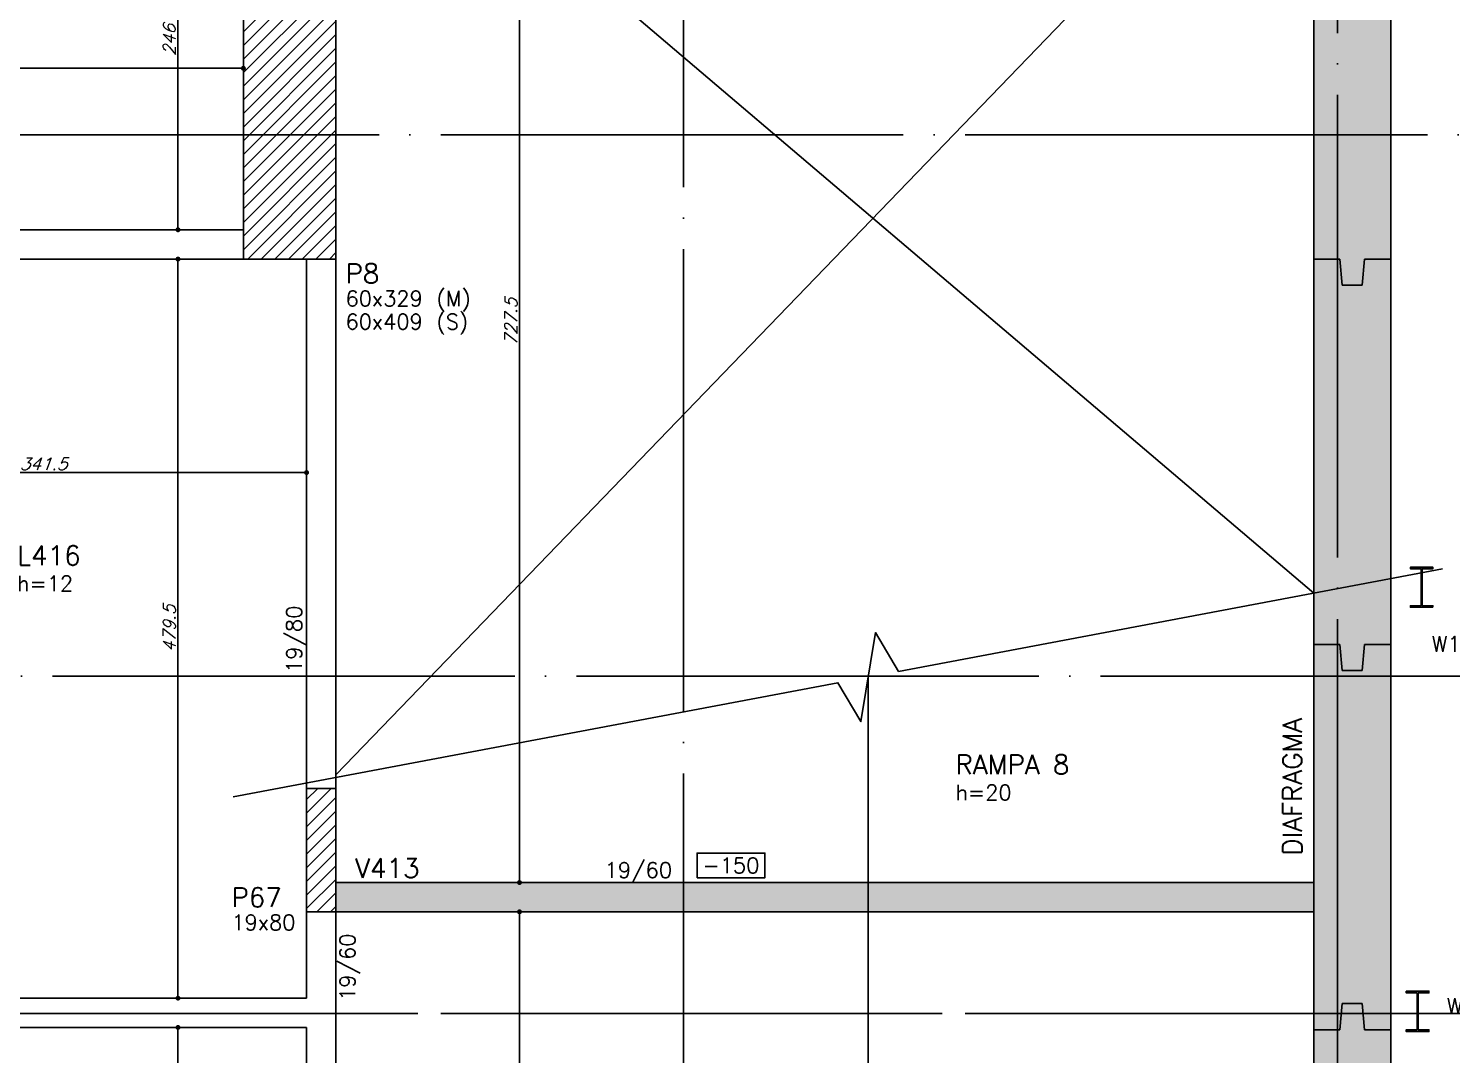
# Model space of a CAD drawing. Header units: millimetres. Extents: x -4122 to 5523, y -2094 to 2406.
# Drawn here: x 2401 to 3324, y -42 to 624 of the extents above; entities that cross this region are included whole.
import ezdxf
from ezdxf.enums import TextEntityAlignment as Align

# ---------------------------------------------------------------- set-up
doc = ezdxf.new("R2010")
doc.units = ezdxf.units.MM
doc.header["$LTSCALE"] = 50
doc.linetypes.add('EIXO', pattern=[6.8, 6, -0.4, 0, -0.4])
for name, color, linetype in [('F-AUX', 2, 'Continuous'), ('F-COTAS', 106, 'Continuous'), ('F-DESNIVEL-8', 11, 'Continuous'), ('F-EIXO', 12, 'EIXO'), ('F-LAJES-DIM', 2, 'Continuous'), ('F-LAJES-NOME', 4, 'Continuous'), ('F-PARC-NOME', 4, 'Continuous'), ('F-PERFIL - W310x52', 4, 'Continuous'), ('F-PERFIL- W250x32.7', 4, 'Continuous'), ('F-PERFIL- W250x38.5', 4, 'Continuous'), ('F-PILARES-DIM', 172, 'Continuous'), ('F-PILARES-HACH', 174, 'Continuous'), ('F-PILARES-NOME', 170, 'Continuous'), ('F-PILARES-S', 170, 'Continuous'), ('F-PILARES-V', 170, 'Continuous'), ('F-SOLIDO-EST', 252, 'Continuous'), ('F-TEXTO', 6, 'Continuous'), ('F-VIGAS', 3, 'Continuous'), ('F-VIGAS-DIM', 2, 'Continuous'), ('F-VIGAS-NOME', 4, 'Continuous'), ('F-VÃO', 1, 'Continuous')]:
    doc.layers.add(name, color=color, linetype=linetype)
doc.styles.add('CP-TEXT-INCL', font='simplex.shx', dxfattribs={"oblique": 20})
doc.styles.add('MCP', font='simplex.shx')
doc.styles.add('ROMANS', font='simplex.shx')
doc.styles.get("Standard").update_dxf_attribs({"font": 'txt.shx'})
doc.dimstyles.new('CP-COTAS-50', dxfattribs={"dimscale": 0.64, "dimtxt": 12.5, "dimasz": 5, "dimexe": 5, "dimexo": 5, "dimgap": 2.5, "dimtad": 1, "dimdec": 1, "dimdsep": 46, "dimtxsty": 'CP-TEXT-INCL', "dimblk1": 'DOT', "dimblk2": 'DOT', "dimsah": 1, "dimcen": 9, "dimclrd": 256, "dimclre": 256, "dimclrt": 256, "dimadec": 0, "dimazin": 0, "dimtfac": 1, "dimtdec": 1, "dimtmove": 2, "dimatfit": 3, "dimldrblk": 'DOT', "dimfxl": 5, "dimtolj": 1, "dimarcsym": 0})
pattern_1 = [(45, (0, 0), (-4.419417, 4.419417), [])]

# ---------------------------------------------------------------- blocks, each defined once
blk = doc.blocks.new('*U20')
at = {"layer": 'F-VIGAS-DIM', "color": 1}
blk.add_lwpolyline([(0, 0), (44, 0), (44, 16), (0, 16)], close=True, dxfattribs=at)
at = {"layer": 'F-VIGAS-DIM', "style": 'MCP'}
blk.add_attdef('DIM', text='', height=10, dxfattribs=at).set_placement((22, 8), align=Align.MIDDLE_CENTER)
blk = doc.blocks.new('*U32')
at = {"layer": 'F-EIXO'}
blk.add_line((0, 0), (7484.954, 0), dxfattribs=at)
at = {"layer": 'F-TEXTO', "style": 'ROMANS'}
blk.add_attdef('EIXO', text='', height=17.5, dxfattribs=at).set_placement((-28.2072, 0), align=Align.MIDDLE_CENTER)
blk = doc.blocks.new('*U34')
at = {"layer": 'F-EIXO'}
blk.add_line((0, 0), (0, -3377.88), dxfattribs=at)
at = {"layer": 'F-TEXTO', "style": 'ROMANS'}
blk.add_attdef('EIXO', text='', height=17.5, rotation=360, dxfattribs=at).set_placement((0, 28.21), align=Align.MIDDLE_CENTER)
blk = doc.blocks.new('*U30')
at = {"layer": 'F-EIXO'}
blk.add_line((0, 0), (0, -3477.88), dxfattribs=at)
at = {"layer": 'F-TEXTO', "style": 'ROMANS'}
blk.add_attdef('EIXO', text='', height=17.5, rotation=360, dxfattribs=at).set_placement((0, 28.21), align=Align.MIDDLE_CENTER)
blk = doc.blocks.new('*U26')
at = {"layer": 'F-EIXO'}
blk.add_line((0, 0), (7397, 0), dxfattribs=at)
at = {"layer": 'F-TEXTO', "style": 'ROMANS'}
blk.add_attdef('EIXO', text='', height=17.5, dxfattribs=at).set_placement((-28.2072, 0), align=Align.MIDDLE_CENTER)
blk = doc.blocks.new('_DOT')
at = {"color": 0, "linetype": 'ByBlock'}
blk.add_line((-0.5, 0), (-1, 0), dxfattribs=at)
at = {"color": 0, "linetype": 'ByBlock', "const_width": 0.5}
blk.add_lwpolyline([(-0.25, 0, 1), (0.25, 0, 1)], format="xyb", close=True, dxfattribs=at)
blk = doc.blocks.new('*D66')
at = {"layer": 'DEFPOINTS', "color": 0, "linetype": 'Continuous', "transparency": 16777216}
for p in [(3284.5, 1699.5), (3600.45, 1699.5), (3600.45, -885)]:
    blk.add_point(p, dxfattribs=at)
at = {"layer": 'F-COTAS', "linetype": 'Continuous', "lineweight": -2, "transparency": 16777216}
for p, q in [((3287.7, 1699.5), (3603.65, 1699.5)), ((3600.45, -881.8), (3600.45, 1696.3))]:
    blk.add_line(p, q, dxfattribs=at)
at = {"layer": 'F-COTAS', "linetype": 'Continuous', "lineweight": -2, "transparency": 16777216, "xscale": 3.2, "yscale": 3.2, "zscale": 3.2}
for p, rotation in [((3600.45, 1699.5), 90), ((3600.45, -885), 270)]:
    blk.add_blockref('_DOT', p, dxfattribs=dict(at, rotation=rotation))
at = {"layer": 'F-COTAS', "linetype": 'Continuous', "transparency": 16777216, "insert": (3594.85, 407.25), "char_height": 8, "attachment_point": 5, "rotation": 90, "style": 'CP-TEXT-INCL'}
blk.add_mtext('\\A1;2584.5', dxfattribs=at)
blk = doc.blocks.new('*D225')
at = {"layer": 'DEFPOINTS', "color": 0, "transparency": 16777216}
for p in [(2724.52, 51), (2719.14, -919.5), (2724.52, -919.5)]:
    blk.add_point(p, dxfattribs=at)
at = {"layer": 'F-COTAS', "lineweight": -2, "transparency": 16777216}
for p, q in [((2721.32, 51), (2715.94, 51)), ((2719.14, 47.8), (2719.14, -916.3)), ((2721.32, -919.5), (2715.94, -919.5))]:
    blk.add_line(p, q, dxfattribs=at)
at = {"layer": 'F-COTAS', "lineweight": -2, "transparency": 16777216, "xscale": 3.2, "yscale": 3.2, "zscale": 3.2}
for p, rotation in [((2719.14, 51), 90), ((2719.14, -919.5), 270)]:
    blk.add_blockref('_DOT', p, dxfattribs=dict(at, rotation=rotation))
at = {"layer": 'F-COTAS', "transparency": 16777216, "insert": (2713.54, -434.25), "char_height": 8, "attachment_point": 5, "rotation": 90, "style": 'CP-TEXT-INCL'}
blk.add_mtext('\\A1;970.5', dxfattribs=at)
blk = doc.blocks.new('*D226')
at = {"layer": 'DEFPOINTS', "color": 0, "transparency": 16777216}
for p in [(2719.14, 797.5), (2732.46, 797.5), (2732.46, 70)]:
    blk.add_point(p, dxfattribs=at)
at = {"layer": 'F-COTAS', "lineweight": -2, "transparency": 16777216}
for p, q in [((2729.26, 797.5), (2715.94, 797.5)), ((2719.14, 73.2), (2719.14, 794.3)), ((2729.26, 70), (2715.94, 70))]:
    blk.add_line(p, q, dxfattribs=at)
at = {"layer": 'F-COTAS', "lineweight": -2, "transparency": 16777216, "xscale": 3.2, "yscale": 3.2, "zscale": 3.2}
for p, rotation in [((2719.14, 797.5), 90), ((2719.14, 70), 270)]:
    blk.add_blockref('_DOT', p, dxfattribs=dict(at, rotation=rotation))
at = {"layer": 'F-COTAS', "transparency": 16777216, "insert": (2713.54, 433.75), "char_height": 8, "attachment_point": 5, "rotation": 90, "style": 'CP-TEXT-INCL'}
blk.add_mtext('\\A1;727.5', dxfattribs=at)
blk = doc.blocks.new('*D243')
at = {"layer": 'DEFPOINTS', "color": 0, "transparency": 16777216}
for p in [(2497.56, 739.5), (2497.56, 493.5), (2497.56, 493.5)]:
    blk.add_point(p, dxfattribs=at)
at = {"layer": 'F-COTAS', "lineweight": -2, "transparency": 16777216}
blk.add_line((2497.56, 736.3), (2497.56, 496.7), dxfattribs=at)
at = {"layer": 'F-COTAS', "lineweight": -2, "transparency": 16777216, "xscale": 3.2, "yscale": 3.2, "zscale": 3.2}
for p, rotation in [((2497.56, 739.5), 90), ((2497.56, 493.5), 270)]:
    blk.add_blockref('_DOT', p, dxfattribs=dict(at, rotation=rotation))
at = {"layer": 'F-COTAS', "transparency": 16777216, "insert": (2491.96, 616.5), "char_height": 8, "attachment_point": 5, "rotation": 90, "style": 'CP-TEXT-INCL'}
blk.add_mtext('\\A1;246', dxfattribs=at)
blk = doc.blocks.new('*D244')
at = {"layer": 'DEFPOINTS', "color": 0, "transparency": 16777216}
for p in [(2507.15, 474.5), (2497.56, -5), (2507.15, -5)]:
    blk.add_point(p, dxfattribs=at)
at = {"layer": 'F-COTAS', "lineweight": -2, "transparency": 16777216}
for p, q in [((2503.95, 474.5), (2494.36, 474.5)), ((2497.56, 471.3), (2497.56, -1.8)), ((2503.95, -5), (2494.36, -5))]:
    blk.add_line(p, q, dxfattribs=at)
at = {"layer": 'F-COTAS', "lineweight": -2, "transparency": 16777216, "xscale": 3.2, "yscale": 3.2, "zscale": 3.2}
for p, rotation in [((2497.56, 474.5), 90), ((2497.56, -5), 270)]:
    blk.add_blockref('_DOT', p, dxfattribs=dict(at, rotation=rotation))
at = {"layer": 'F-COTAS', "transparency": 16777216, "insert": (2491.96, 234.75), "char_height": 8, "attachment_point": 5, "rotation": 90, "style": 'CP-TEXT-INCL'}
blk.add_mtext('\\A1;479.5', dxfattribs=at)
blk = doc.blocks.new('*D245')
at = {"layer": 'DEFPOINTS', "color": 0, "transparency": 16777216}
for p in [(2497.56, -24), (2527.96, -24), (2527.96, -404.5)]:
    blk.add_point(p, dxfattribs=at)
at = {"layer": 'F-COTAS', "lineweight": -2, "transparency": 16777216}
for p, q in [((2524.76, -24), (2494.36, -24)), ((2497.56, -401.3), (2497.56, -27.2)), ((2524.76, -404.5), (2494.36, -404.5))]:
    blk.add_line(p, q, dxfattribs=at)
at = {"layer": 'F-COTAS', "lineweight": -2, "transparency": 16777216, "xscale": 3.2, "yscale": 3.2, "zscale": 3.2}
for p, rotation in [((2497.56, -24), 90), ((2497.56, -404.5), 270)]:
    blk.add_blockref('_DOT', p, dxfattribs=dict(at, rotation=rotation))
at = {"layer": 'F-COTAS', "transparency": 16777216, "insert": (2491.96, -214.25), "char_height": 8, "attachment_point": 5, "rotation": 90, "style": 'CP-TEXT-INCL'}
blk.add_mtext('\\A1;380.5', dxfattribs=at)
blk = doc.blocks.new('*D273')
at = {"layer": 'DEFPOINTS', "color": 0, "transparency": 16777216}
for p in [(1295, 598.28), (2540, 598.28), (2540, 598.28)]:
    blk.add_point(p, dxfattribs=at)
at = {"layer": 'F-COTAS', "lineweight": -2, "transparency": 16777216}
blk.add_line((1298.2, 598.28), (2536.8, 598.28), dxfattribs=at)
at = {"layer": 'F-COTAS', "lineweight": -2, "transparency": 16777216, "xscale": 3.2, "yscale": 3.2, "zscale": 3.2, "rotation": 180}
blk.add_blockref('_DOT', (1295, 598.28), dxfattribs=at)
at = {"layer": 'F-COTAS', "lineweight": -2, "transparency": 16777216, "xscale": 3.2, "yscale": 3.2, "zscale": 3.2}
blk.add_blockref('_DOT', (2540, 598.28), dxfattribs=at)
at = {"layer": 'F-COTAS', "transparency": 16777216, "insert": (1917.5, 603.88), "char_height": 8, "attachment_point": 5, "style": 'CP-TEXT-INCL'}
blk.add_mtext('\\A1;1245', dxfattribs=at)
blk = doc.blocks.new('*D315')
at = {"layer": 'DEFPOINTS', "color": 0, "transparency": 16777216}
for p in [(2239.5, 332.87), (2581, 336), (2581, 332.87)]:
    blk.add_point(p, dxfattribs=at)
at = {"layer": 'F-COTAS', "lineweight": -2, "transparency": 16777216}
for p, q in [((2239.5, 336.07), (2239.5, 339.2)), ((2242.7, 336), (2577.8, 336)), ((2581, 336.07), (2581, 339.2))]:
    blk.add_line(p, q, dxfattribs=at)
at = {"layer": 'F-COTAS', "lineweight": -2, "transparency": 16777216, "xscale": 3.2, "yscale": 3.2, "zscale": 3.2, "rotation": 180}
blk.add_blockref('_DOT', (2239.5, 336), dxfattribs=at)
at = {"layer": 'F-COTAS', "lineweight": -2, "transparency": 16777216, "xscale": 3.2, "yscale": 3.2, "zscale": 3.2}
blk.add_blockref('_DOT', (2581, 336), dxfattribs=at)
at = {"layer": 'F-COTAS', "transparency": 16777216, "insert": (2410.25, 341.6), "char_height": 8, "attachment_point": 5, "style": 'CP-TEXT-INCL'}
blk.add_mtext('\\A1;341.5', dxfattribs=at)
blk = doc.blocks.new('A$C44D756D9')
at = {"layer": 'F-PERFIL- W250x32.7', "linetype": 'Continuous'}
blk.add_lwpolyline([(6636.8, -1240.86), (6622.2, -1240.86), (6622.2, -1239.95), (6629.19, -1239.95), (6629.19, -1215.88), (6622.2, -1215.88), (6622.2, -1214.96), (6636.8, -1214.96), (6636.8, -1215.88), (6629.8, -1215.88), (6629.8, -1239.95), (6636.8, -1239.95)], close=True, dxfattribs=at)
at = {"layer": 'F-PERFIL- W250x38.5', "linetype": 'Continuous'}
blk.add_lwpolyline([(6619.5, -1489.92), (6634.2, -1489.92), (6634.2, -1491.04), (6627.18, -1491.04), (6627.18, -1515), (6634.2, -1515), (6634.2, -1516.12), (6619.5, -1516.12), (6619.5, -1515), (6626.52, -1515), (6626.52, -1491.04), (6619.5, -1491.04)], close=True, dxfattribs=at)
at = {"layer": 'F-PILARES-NOME'}
for s, p in [('W137', (6636.06, -1269.72)), ('W98', (6645.89, -1504.44))]:
    blk.add_text(s, height=10, dxfattribs=at).set_placement(p)

msp = doc.modelspace()

# ---------------------------------------------------------------- hatches: boundary and pattern name
at = {"layer": 'F-PILARES-HACH', "linetype": 'Continuous'}
h = msp.add_hatch(dxfattribs=at)
h.set_pattern_fill('ANSI31', color=256, scale=50, style=0)
h.set_pattern_definition(pattern_1)
h.paths.add_polyline_path([(2540, 474.5), (2600, 474.5), (2600, 883.5), (2540, 883.5)], flags=16)
h = msp.add_hatch(dxfattribs=at)
h.set_pattern_fill('ANSI31', color=256, scale=50, style=0)
h.set_pattern_definition(pattern_1)
h.paths.add_polyline_path([(2540, 474.5), (2600, 474.5), (2600, 803.5), (2540, 803.5)], flags=16)
h = msp.add_hatch(dxfattribs=at)
h.set_pattern_fill('ANSI31', color=256, scale=50, style=0)
h.set_pattern_definition(pattern_1)
h.paths.add_polyline_path([(2581, 51), (2600, 51), (2600, 131), (2581, 131)], flags=16)
at = {"layer": 'F-SOLIDO-EST'}
h = msp.add_hatch(color=256, dxfattribs=at)
h.dxf.hatch_style = 1
h.paths.add_polyline_path([(3284.5, 724.5), (3267.5, 724.5), (3266, 707.5), (3253, 707.5), (3251.5, 724.5), (3234.5, 724.5), (3234.5, 474.5), (3251.5, 474.5), (3253, 457.5), (3266, 457.5), (3267.5, 474.5), (3284.5, 474.5)])
h = msp.add_hatch(color=256, dxfattribs=at)
h.dxf.hatch_style = 1
h.paths.add_polyline_path([(3284.5, 474.5), (3267.5, 474.5), (3266, 457.5), (3253, 457.5), (3251.5, 474.5), (3234.5, 474.5), (3234.5, 224.5), (3251.5, 224.5), (3253, 207.5), (3266, 207.5), (3267.5, 224.5), (3284.5, 224.5)])
h = msp.add_hatch(color=256, dxfattribs=at)
h.dxf.hatch_style = 1
h.paths.add_polyline_path([(3284.5, 224.5), (3267.5, 224.5), (3266, 207.5), (3253, 207.5), (3251.5, 224.5), (3234.5, 224.5), (3234.5, -25.5), (3251.5, -25.5), (3253, -8.5), (3266, -8.5), (3267.5, -25.5), (3284.5, -25.5)])
h = msp.add_hatch(color=256, dxfattribs=at)
h.dxf.hatch_style = 1
h.paths.add_polyline_path([(3284.5, -25.5), (3267.5, -25.5), (3266, -8.5), (3253, -8.5), (3251.5, -25.5), (3234.5, -25.5), (3234.5, -275.5), (3284.5, -275.5)])

# ---------------------------------------------------------------- linework, layer by layer
at = {"layer": 'F-AUX', "color": 1}
msp.add_line((2945.434, 203.322), (2945.434, -934.5), dxfattribs=at)
msp.add_lwpolyline([(3318.061, 273.602), (2965.087, 207.028), (2950.168, 232.174), (2940.699, 174.469), (2925.78, 199.615), (2533.413, 125.687)], dxfattribs=at)
at = {"layer": 'F-DESNIVEL-8', "linetype": 'Continuous'}
for points in [[(3234.5, 51), (3234.5, 70), (2600.1, 70)], [(3234.5, 51), (2600.1, 70), (2600.1, 51)], [(3249.5, 51), (3249.5, 70), (3249.5, 51)], [(3234.5, 51), (2600.1, 51), (3234.5, 51)]]:
    msp.add_solid(points, dxfattribs=at)
at = {"layer": 'F-EIXO'}
msp.add_line((-3768.53, -15), (3691.239, -15), dxfattribs=at)
at = {"layer": 'F-PILARES-S', "linetype": 'Continuous'}
for points in [[(2540, 474.5), (2600, 474.5), (2600, 803.5), (2540, 803.5), (2540, 474.5)], [(2581, 51), (2600, 51), (2600, 131), (2581, 131), (2581, 51)]]:
    msp.add_lwpolyline(points, dxfattribs=at)
at = {"layer": 'F-PILARES-V', "linetype": 'Continuous'}
msp.add_lwpolyline([(2540, 474.5), (2600, 474.5), (2600, 883.5), (2540, 883.5), (2540, 474.5)], dxfattribs=at)
at = {"layer": 'F-VIGAS'}
for p, q in [((3234.5, 724.5), (3234.5, 474.5)), ((3234.5, 474.5), (3234.5, 724.5)), ((3284.5, 474.5), (3284.5, 724.5)), ((3284.5, 724.5), (3284.5, 474.5)), ((3251.5, 474.5), (3234.5, 474.5)), ((3234.5, 474.5), (3234.5, 224.5)), ((3234.5, 224.5), (3234.5, 474.5)), ((3234.5, 474.5), (3251.5, 474.5)), ((3234.5, 474.5), (3251.5, 474.5)), ((3251.5, 474.5), (3234.5, 474.5)), ((3253, 457.5), (3251.5, 474.5)), ((3251.5, 474.5), (3253, 457.5)), ((3251.5, 474.5), (3253, 457.5)), ((3253, 457.5), (3251.5, 474.5)), ((3267.5, 474.5), (3266, 457.5)), ((3266, 457.5), (3267.5, 474.5)), ((3266, 457.5), (3267.5, 474.5)), ((3267.5, 474.5), (3266, 457.5)), ((3284.5, 474.5), (3267.5, 474.5)), ((3267.5, 474.5), (3284.5, 474.5)), ((3267.5, 474.5), (3284.5, 474.5)), ((3284.5, 474.5), (3267.5, 474.5)), ((3284.5, 224.5), (3284.5, 474.5)), ((3284.5, 474.5), (3284.5, 224.5)), ((3266, 457.5), (3253, 457.5)), ((3253, 457.5), (3266, 457.5)), ((3253, 457.5), (3266, 457.5)), ((3266, 457.5), (3253, 457.5)), ((3251.5, 224.5), (3234.5, 224.5)), ((3234.5, 224.5), (3234.5, -25.5)), ((3234.5, -25.5), (3234.5, 224.5)), ((3234.5, 224.5), (3251.5, 224.5)), ((3234.5, 224.5), (3251.5, 224.5)), ((3251.5, 224.5), (3234.5, 224.5)), ((3253, 207.5), (3251.5, 224.5)), ((3251.5, 224.5), (3253, 207.5)), ((3251.5, 224.5), (3253, 207.5)), ((3253, 207.5), (3251.5, 224.5)), ((3267.5, 224.5), (3266, 207.5)), ((3266, 207.5), (3267.5, 224.5)), ((3266, 207.5), (3267.5, 224.5)), ((3267.5, 224.5), (3266, 207.5)), ((3284.5, 224.5), (3267.5, 224.5)), ((3267.5, 224.5), (3284.5, 224.5)), ((3267.5, 224.5), (3284.5, 224.5)), ((3284.5, 224.5), (3267.5, 224.5)), ((3284.5, -25.5), (3284.5, 224.5)), ((3284.5, 224.5), (3284.5, -25.5)), ((3266, 207.5), (3253, 207.5)), ((3253, 207.5), (3266, 207.5)), ((3253, 207.5), (3266, 207.5)), ((3266, 207.5), (3253, 207.5)), ((3251.5, -25.5), (3253, -8.5)), ((3253, -8.5), (3251.5, -25.5)), ((3253, -8.5), (3251.5, -25.5)), ((3251.5, -25.5), (3253, -8.5)), ((3253, -8.5), (3266, -8.5)), ((3266, -8.5), (3253, -8.5)), ((3266, -8.5), (3253, -8.5)), ((3253, -8.5), (3266, -8.5)), ((3266, -8.5), (3267.5, -25.5)), ((3267.5, -25.5), (3266, -8.5)), ((3267.5, -25.5), (3266, -8.5)), ((3266, -8.5), (3267.5, -25.5)), ((3234.5, -25.5), (3251.5, -25.5)), ((3251.5, -25.5), (3234.5, -25.5)), ((3251.5, -25.5), (3234.5, -25.5)), ((3234.5, -25.5), (3234.5, -275.5)), ((3234.5, -275.5), (3234.5, -25.5)), ((3234.5, -25.5), (3251.5, -25.5)), ((3267.5, -25.5), (3284.5, -25.5)), ((3284.5, -25.5), (3267.5, -25.5)), ((3284.5, -25.5), (3267.5, -25.5)), ((3267.5, -25.5), (3284.5, -25.5)), ((3284.5, -275.5), (3284.5, -25.5)), ((3284.5, -25.5), (3284.5, -275.5))]:
    msp.add_line(p, q, dxfattribs=at)
for points in [[(2540, 493.5), (2239.5, 493.5)], [(2239.5, 474.5), (2540, 474.5)], [(2581, 474.5), (2581, 131)], [(2600, 131), (2600, 474.5)], [(3234.5, 70), (2600, 70)], [(2581, 51), (2581, -5)], [(2600, -14.5), (2600, 51)], [(2600, 51), (3234.5, 51)], [(2581, -5), (2239.5, -5)], [(2600, -404.5), (2600, -14.5)], [(2239.5, -24), (2581, -24)], [(2581, -24), (2581, -404.5)]]:
    msp.add_lwpolyline(points, dxfattribs=at)
at = {"layer": 'F-VÃO'}
for points in [[(2600, 140), (3234.5, 797.5)], [(3234.5, 257.842), (2600, 797.5)]]:
    msp.add_lwpolyline(points, dxfattribs=at)

# ---------------------------------------------------------------- block references
at = {"layer": 'F-EIXO', "linetype": 'Continuous'}
for name, p in [('*U30', (3250, 1941.357)), ('*U34', (2825.5, 1841.357)), ('*U32', (-3793.715, 555)), ('*U26', (-3705.761, 204)), ('*U32', (-3793.715, -15))]:
    msp.add_blockref(name, p, dxfattribs=at)
at = {"layer": 'F-PERFIL - W310x52'}
msp.add_blockref('A$C44D756D9', (-3325, 1489.5), dxfattribs=at)
at = {"layer": 'F-VIGAS-DIM', "linetype": 'Continuous'}
msp.add_blockref('*U20', (2834.399, 73.125), dxfattribs=at).add_auto_attribs({'DIM': '-150'})

# ---------------------------------------------------------------- texts
at = {"layer": 'F-LAJES-DIM', "linetype": 'Continuous', "style": 'MCP'}
for s, p in [('h=12', (2393.142, 259.015)), ('h=20', (3002.037, 123.368))]:
    msp.add_text(s, height=10, dxfattribs=at).set_placement(p)
at = {"layer": 'F-LAJES-NOME', "linetype": 'Continuous', "style": 'MCP'}
for s, p in [('L416', (2393.142, 276.015)), ('RAMPA 8', (3002.037, 140.368))]:
    msp.add_text(s, height=12.5, dxfattribs=at).set_placement(p)
at = {"layer": 'F-PARC-NOME', "style": 'MCP'}
msp.add_text('DIAFRAGMA', height=12.5, rotation=90, dxfattribs=at).set_placement((3226.879, 87.492))
at = {"layer": 'F-PILARES-DIM', "linetype": 'Continuous'}
for s, p in [('60x329 (M)', (2606.25, 443.875)), ('60x409 (S)', (2606.25, 428.875))]:
    msp.add_text(s, height=10, dxfattribs=at).set_placement(p)
at = {"layer": 'F-PILARES-DIM', "linetype": 'Continuous', "style": 'MCP'}
msp.add_text('19x80', height=10, dxfattribs=at).set_placement((2532.224, 39.178))
at = {"layer": 'F-PILARES-NOME', "linetype": 'Continuous', "style": 'MCP'}
for s, p in [('P8', (2606.25, 458.875)), ('P67', (2532.224, 54.178))]:
    msp.add_text(s, height=12.5, dxfattribs=at).set_placement(p)
at = {"layer": 'F-VIGAS-DIM', "linetype": 'Continuous', "style": 'MCP'}
for s, p in [('19/80', (2577.875, 206)), ('19/60', (2612.5, -6.75))]:
    msp.add_text(s, height=10, rotation=90, dxfattribs=at).set_placement(p)
msp.add_text('19/60', height=10, dxfattribs=at).set_placement((2774.399, 73.125))
at = {"layer": 'F-VIGAS-NOME', "linetype": 'Continuous', "style": 'MCP'}
msp.add_text('V413', height=12.5, dxfattribs=at).set_placement((2612.5, 73.125))

# ---------------------------------------------------------------- dimensions: what is measured, and where the dimension line sits
at = {"layer": 'F-COTAS', "linetype": 'Continuous'}
dim = msp.add_linear_dim(base=(3600.453, 1699.5), p1=(3600.453, -885), p2=(3284.5, 1699.5), angle=90, dimstyle='CP-COTAS-50', dxfattribs=at)
dim.commit()
dim.dimension.update_dxf_attribs({"geometry": '*D66', "text_midpoint": (3594.853, 407.25)})
at = {"layer": 'F-COTAS'}
for base, p1, p2, picture, middle in [((2719.141, 797.5), (2732.459, 70), (2732.459, 797.5), '*D226', (2713.541, 433.75)), ((2497.558, 493.5), (2497.558, 739.5), (2497.558, 493.5), '*D243', (2491.958, 616.5)), ((2497.558, -5), (2507.146, 474.5), (2507.146, -5), '*D244', (2491.958, 234.75)), ((2719.141, -919.5), (2724.516, 51), (2724.516, -919.5), '*D225', (2713.541, -434.25)), ((2497.558, -24), (2527.957, -404.5), (2527.957, -24), '*D245', (2491.958, -214.25))]:
    dim = msp.add_linear_dim(base=base, p1=p1, p2=p2, angle=90, dimstyle='CP-COTAS-50', override={"dimfxl": 7.5}, dxfattribs=at)
    dim.commit()
    dim.dimension.update_dxf_attribs({"geometry": picture, "text_midpoint": middle})
for base, p1, p2, picture, middle in [((2540, 598.276), (1295, 598.276), (2540, 598.276), '*D273', (1917.5, 603.876)), ((2581, 336), (2239.5, 332.868), (2581, 332.868), '*D315', (2410.25, 341.6))]:
    dim = msp.add_linear_dim(base=base, p1=p1, p2=p2, dimstyle='CP-COTAS-50', override={"dimfxl": 7.5}, dxfattribs=at)
    dim.commit()
    dim.dimension.update_dxf_attribs({"geometry": picture, "text_midpoint": middle})

doc.saveas('drawing.dxf')
